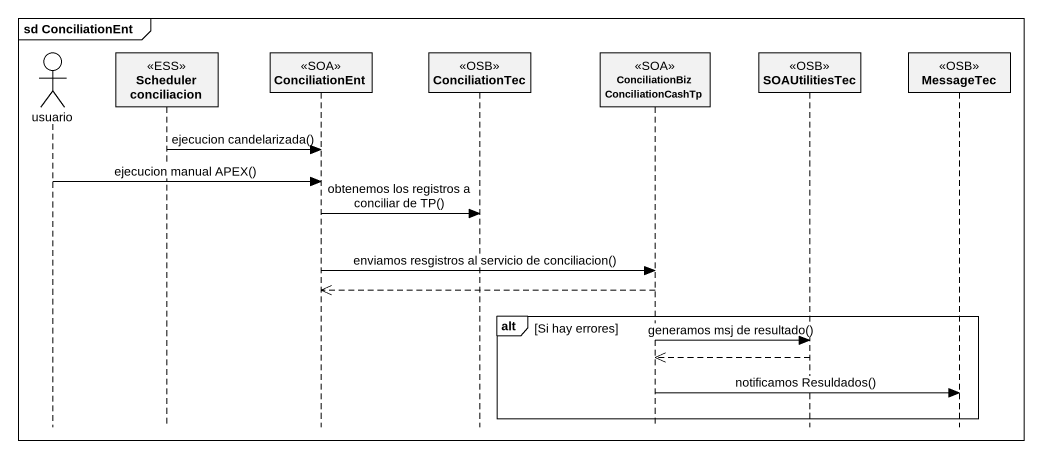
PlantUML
@startuml
mainframe sd ConciliationEnt
hide footbox
actor usuario
participant "Scheduler conciliacion" as Scheduler_conciliacion <<ESS>>
participant ConciliationEnt <<SOA>>
participant ConciliationTec <<OSB>>
participant "ConciliationBiz ConciliationCashTp" as ConciliationBiz <<SOA>>
participant SOAUtilitiesTec <<OSB>>
participant MessageTec <<OSB>>

Scheduler_conciliacion -> ConciliationEnt : ejecucion candelarizada()
usuario -> ConciliationEnt : ejecucion manual APEX()
ConciliationEnt -> ConciliationTec : obtenemos los registros a conciliar de TP()
ConciliationEnt -> ConciliationBiz : enviamos resgistros al servicio de conciliacion()
ConciliationBiz -->> ConciliationEnt
alt Si hay errores
  ConciliationBiz -> SOAUtilitiesTec : generamos msj de resultado()
  SOAUtilitiesTec -->> ConciliationBiz
  ConciliationBiz -> MessageTec : notificamos Resuldados()
end
@enduml
